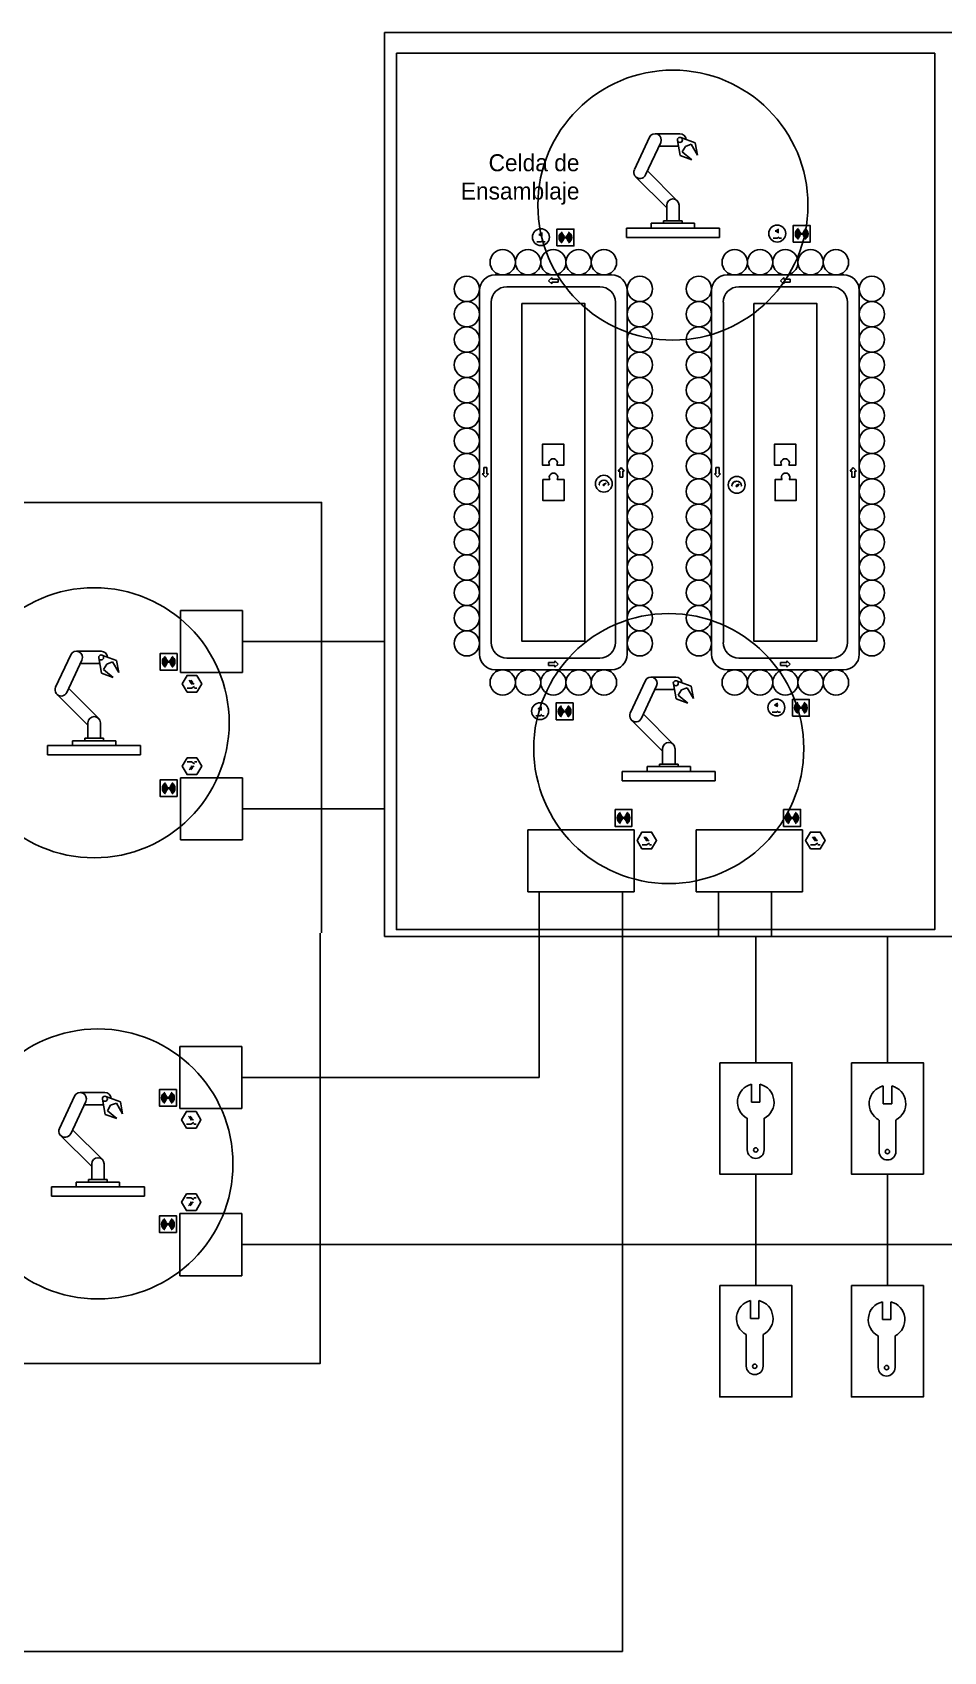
# Model space of a CAD drawing. Header units: millimetres. Extents: x -41525 to 30233, y -6776 to 24131.
# Drawn here: x -8703 to 2094, y -3991 to 15198 of the extents above; entities that cross this region are included whole.
import ezdxf

# ---------------------------------------------------------------- set-up
doc = ezdxf.new("R2010")
doc.units = ezdxf.units.MM
doc.header["$LTSCALE"] = 0.4
for name, color, linetype in [('01 Contornos vistos 0.35', 150, 'Continuous'), ('Almacenaje', 80, 'Continuous'), ('Celdas', 200, 'Continuous'), ('Maquina', 82, 'Continuous'), ('Robots', 80, 'Continuous'), ('Sensores', 211, 'Continuous'), ('Texto2', 7, 'Continuous')]:
    doc.layers.add(name, color=color, linetype=linetype)

msp = doc.modelspace()

# ---------------------------------------------------------------- linework, layer by layer
at = {"layer": '01 Contornos vistos 0.35'}
for p, q in [((30233, 15198), (-4530, 15198)), ((-4530, 15198), (-4530, 7981)), ((-6213, 7981), (-4530, 7981)), ((-4530, 7981), (-4530, 4482)), ((-6213, 5998), (-4530, 5998)), ((-2698, 2814), (-2698, 5014)), ((-1712, 832), (-1712, 5014)), ((-574, 5014), (-574, 4482)), ((56, 5014), (56, 4482)), ((-4530, 4482), (30233, 4482)), ((-131, 3287), (-131, 4482)), ((1429, 3287), (1429, 4482)), ((-131, 2987), (-131, 3287)), ((1429, 2987), (1429, 3287)), ((-6221, 2814), (-4183, 2814)), ((-4183, 2814), (-2698, 2814)), ((-182, 2521), (-182, 2733)), ((-82, 2521), (-82, 2733)), ((1379, 2502), (1379, 2713)), ((1479, 2502), (1479, 2713)), ((-132, 2521), (-182, 2521)), ((-132, 2521), (-82, 2521)), ((1429, 2502), (1379, 2502)), ((1429, 2502), (1479, 2502)), ((-232, 1954), (-232, 2329)), ((-32, 1954), (-32, 2329)), ((1329, 1935), (1329, 2309)), ((1529, 1935), (1529, 2309)), ((-131, 832), (-131, 1669)), ((-131, 1669), (-131, 347)), ((1429, 347), (1429, 1669)), ((1429, 1669), (1429, 832)), ((-6221, 832), (-4183, 832)), ((-4183, 832), (-1712, 832)), ((-1712, 832), (-131, 832)), ((-131, 347), (-131, 832)), ((-131, 832), (1429, 832)), ((1429, 832), (1429, 347)), ((1429, 832), (7619, 832)), ((-194, -42), (-194, 170)), ((-94, -42), (-94, 170)), ((1369, -57), (1369, 154)), ((1469, -57), (1469, 154)), ((-144, -42), (-194, -42)), ((-144, -42), (-94, -42)), ((1419, -57), (1369, -57)), ((1419, -57), (1469, -57)), ((-244, -609), (-244, -234)), ((-43, -609), (-43, -234)), ((1318, -625), (1318, -250)), ((1519, -625), (1519, -250))]:
    msp.add_line(p, q, dxfattribs=at)
at = {"layer": '01 Contornos vistos 0.35', "color": 6}
for p, q in [((-2727, 12717), (-2677, 12717)), ((-2677, 12717), (-2656, 12730)), ((-2656, 12717), (-2627, 12717)), ((73, 12760), (123, 12760)), ((123, 12760), (144, 12773)), ((144, 12760), (173, 12760)), ((-1988, 9836), (-1980, 9836)), ((-1970, 9863), (-1978, 9869)), ((-1944, 9882), (-1947, 9891)), ((-1933, 9844), (-1904, 9858)), ((-1931, 9836), (-1931, 9836)), ((-1926, 9831), (-1904, 9858)), ((-1921, 9836), (-1922, 9836)), ((-1913, 9880), (-1909, 9889)), ((-1891, 9862), (-1883, 9867)), ((-1883, 9836), (-1874, 9836)), ((-414, 9823), (-406, 9823)), ((-396, 9850), (-404, 9856)), ((-369, 9869), (-372, 9878)), ((-358, 9831), (-330, 9845)), ((-357, 9823), (-357, 9823)), ((-351, 9818), (-330, 9845)), ((-347, 9823), (-347, 9823)), ((-338, 9867), (-334, 9876)), ((-317, 9849), (-309, 9854)), ((-308, 9823), (-299, 9823)), ((-6839, 7504), (-6825, 7499)), ((-6819, 7504), (-6805, 7499)), ((-2687, 7100), (-2666, 7113)), ((63, 7143), (113, 7143)), ((113, 7143), (134, 7156)), ((134, 7143), (163, 7143)), ((-2737, 7100), (-2687, 7100)), ((-2666, 7100), (-2637, 7100)), ((-6839, 6475), (-6825, 6480)), ((-6819, 6475), (-6805, 6480)), ((-1449, 5648), (-1435, 5643)), ((-1429, 5648), (-1415, 5643)), ((548, 5648), (562, 5643)), ((568, 5648), (582, 5643)), ((-6847, 2338), (-6833, 2333)), ((-6827, 2338), (-6813, 2333)), ((-6847, 1308), (-6833, 1313)), ((-6827, 1308), (-6813, 1313))]:
    msp.add_line(p, q, dxfattribs=at)
at = {"layer": '01 Contornos vistos 0.35', "color": 3}
for p, q in [((-2308, 5749), (-2833, 5749)), ((-2833, 5749), (-2833, 5014)), ((-311, 5749), (-836, 5749)), ((-836, 5749), (-836, 5014)), ((-2833, 5014), (-2308, 5014)), ((-836, 5014), (-311, 5014))]:
    msp.add_line(p, q, dxfattribs=at)
at = {"layer": '01 Contornos vistos 0.35', "color": 5}
for p, q in [((-1712, 832), (-1712, -3991)), ((-1712, -3991), (-11658, -3991))]:
    msp.add_line(p, q, dxfattribs=at)
at = {"layer": '01 Contornos vistos 0.35', "color": 6}
for points in [[(-4389, 14951), (1989, 14951), (1989, 4565), (-4389, 4565)], [(-2487, 12668), (-2287, 12668), (-2287, 12868), (-2487, 12868)], [(313, 12711), (513, 12711), (513, 12911), (313, 12911)], [(-6988, 7839), (-7188, 7839), (-7188, 7639), (-6988, 7639)], [(303, 7094), (503, 7094), (503, 7294), (303, 7294)], [(-2497, 7051), (-2297, 7051), (-2297, 7251), (-2497, 7251)], [(-6988, 6141), (-7188, 6141), (-7188, 6341), (-6988, 6341)], [(-1798, 5989), (-1598, 5989), (-1598, 5789), (-1798, 5789)], [(199, 5989), (399, 5989), (399, 5789), (199, 5789)], [(-6996, 2672), (-7196, 2672), (-7196, 2472), (-6996, 2472)], [(-6996, 974), (-7196, 974), (-7196, 1174), (-6996, 1174)]]:
    msp.add_lwpolyline(points, close=True, dxfattribs=at)
at = {"layer": '01 Contornos vistos 0.35', "color": 2}
for points in [[(-2905, 11984), (-2905, 7984), (-2155, 7984), (-2155, 11984)], [(-156, 11984), (-156, 7984), (594, 7984), (594, 11984)]]:
    msp.add_lwpolyline(points, close=True, dxfattribs=at)
for points in [[(-2490, 10069), (-2407, 10069), (-2407, 10319), (-2657, 10319), (-2657, 10069), (-2574, 10069)], [(259, 10069), (342, 10069), (342, 10319), (92, 10319), (92, 10069), (175, 10069)], [(-2570, 9899), (-2653, 9899), (-2653, 9649), (-2403, 9649), (-2403, 9899), (-2486, 9899)], [(180, 9899), (97, 9899), (97, 9649), (347, 9649), (347, 9899), (264, 9899)]]:
    msp.add_lwpolyline(points, dxfattribs=at)
at = {"layer": '01 Contornos vistos 0.35', "color": 6}
for points in [[(-22891, 4528), (-22891, 9628), (-5276, 9628), (-5276, 4528)], [(-5294, 4523), (-5294, -577), (-22891, -577), (-22891, 4523)]]:
    msp.add_lwpolyline(points, dxfattribs=at)
at = {"layer": '01 Contornos vistos 0.35', "color": 1}
for centre in [(-1113, 13151), (-7971, 7017), (-1162, 6711), (-7926, 1788)]:
    msp.add_circle(centre, 1600, dxfattribs=at)
at = {"layer": '01 Contornos vistos 0.35', "color": 6}
for centre, radius in [((-2677, 12771), 100), ((123, 12814), 100), ((-2387, 12768), 5), ((413, 12811), 5), ((-1931, 9850), 100), ((-357, 9837), 100), ((-7088, 7739), 5), ((113, 7197), 100), ((-2687, 7154), 100), ((-2397, 7151), 5), ((403, 7194), 5), ((-7088, 6241), 5), ((-1698, 5889), 5), ((299, 5889), 5), ((-7096, 2572), 5), ((-7096, 1074), 5)]:
    msp.add_circle(centre, radius, dxfattribs=at)
at = {"layer": '01 Contornos vistos 0.35', "color": 85, "true_color": 0x58ba48}
for centre in [(-3130, 12474), (-2830, 12474), (-2530, 12474), (-2230, 12474), (-1930, 12474), (-381, 12474), (-81, 12474), (219, 12474), (519, 12474), (819, 12474), (-3555, 12158), (-1505, 12158), (-805, 12158), (1244, 12158), (-3555, 11858), (-1505, 11858), (-805, 11858), (1244, 11858), (-3555, 11558), (-1505, 11558), (-805, 11558), (1244, 11558), (-3555, 11258), (-1505, 11258), (-805, 11258), (1244, 11258), (-3555, 10958), (-1505, 10958), (-805, 10958), (1244, 10958), (-3555, 10658), (-1505, 10658), (-805, 10658), (1244, 10658), (-3555, 10358), (-1505, 10358), (-805, 10358), (1244, 10358), (-3555, 10058), (-1505, 10058), (-805, 10058), (1244, 10058), (-3555, 9758), (-1505, 9758), (-805, 9758), (1244, 9758), (-3555, 9458), (-1505, 9458), (-805, 9458), (1244, 9458), (-3555, 9158), (-1505, 9158), (-805, 9158), (1244, 9158), (-3555, 8858), (-1505, 8858), (-805, 8858), (1244, 8858), (-3555, 8558), (-1505, 8558), (-805, 8558), (1244, 8558), (-3555, 8258), (-1505, 8258), (-805, 8258), (1244, 8258), (-3555, 7958), (-1505, 7958), (-805, 7958), (1244, 7958), (-3130, 7494), (-2830, 7494), (-2530, 7494), (-2230, 7494), (-1930, 7494), (-381, 7494), (-81, 7494), (219, 7494), (519, 7494), (819, 7494)]:
    msp.add_circle(centre, 150, dxfattribs=at)
at = {"layer": '01 Contornos vistos 0.35'}
for centre in [(-132, 1954), (1429, 1935), (-144, -609), (1419, -625)]:
    msp.add_circle(centre, 25.4, dxfattribs=at)
at = {"layer": '01 Contornos vistos 0.35', "color": 6}
for centre, radius, start, end in [((87, 12845), 34.7, 330, 30), ((87, 12845), 48.6, 330, 30), ((413, 12811), 75, 120, 240), ((413, 12811), 65, 120, 240), ((413, 12811), 55, 120, 240), ((413, 12811), 55, 300, 60), ((413, 12811), 65, 300, 60), ((413, 12811), 75, 300, 60), ((-2713, 12802), 20.8, 330, 30), ((-2713, 12802), 34.7, 330, 30), ((-2713, 12802), 48.6, 330, 30), ((-2387, 12768), 75, 120, 240), ((-2387, 12768), 65, 120, 240), ((-2387, 12768), 55, 120, 240), ((-2387, 12768), 45, 120, 240), ((-2387, 12768), 35, 120, 240), ((-2387, 12768), 25, 120, 240), ((-2387, 12768), 15, 120, 240), ((-2387, 12768), 15, 300, 60), ((-2387, 12768), 25, 300, 60), ((-2387, 12768), 35, 300, 60), ((-2387, 12768), 45, 300, 60), ((-2387, 12768), 55, 300, 60), ((-2387, 12768), 65, 300, 60), ((-2387, 12768), 75, 300, 60), ((87, 12845), 20.8, 330, 30), ((413, 12811), 45, 120, 240), ((413, 12811), 35, 120, 240), ((413, 12811), 25, 120, 240), ((413, 12811), 15, 120, 240), ((413, 12811), 15, 300, 60), ((413, 12811), 25, 300, 60), ((413, 12811), 35, 300, 60), ((413, 12811), 45, 300, 60), ((-1931, 9836), 57.2, 0, 180), ((-1931, 9836), 7.58, 101.8715, 312.7764), ((-357, 9823), 57.2, 0, 180), ((-357, 9823), 7.58, 101.8715, 312.7764), ((-7088, 7739), 75, 120, 240), ((-7088, 7739), 65, 120, 240), ((-7088, 7739), 55, 120, 240), ((-7088, 7739), 45, 120, 240), ((-7088, 7739), 35, 120, 240), ((-7088, 7739), 25, 120, 240), ((-7088, 7739), 15, 120, 240), ((-7088, 7739), 15, 300, 60), ((-7088, 7739), 25, 300, 60), ((-7088, 7739), 35, 300, 60), ((-7088, 7739), 45, 300, 60), ((-7088, 7739), 55, 300, 60), ((-7088, 7739), 65, 300, 60), ((-7088, 7739), 75, 300, 60), ((-2723, 7185), 20.8, 330, 30), ((-2723, 7185), 34.7, 330, 30), ((-2723, 7185), 48.6, 330, 30), ((-2397, 7151), 75, 120, 240), ((-2397, 7151), 65, 120, 240), ((-2397, 7151), 55, 120, 240), ((-2397, 7151), 45, 120, 240), ((-2397, 7151), 35, 120, 240), ((-2397, 7151), 25, 120, 240), ((-2397, 7151), 15, 120, 240), ((-2397, 7151), 15, 300, 60), ((-2397, 7151), 25, 300, 60), ((-2397, 7151), 35, 300, 60), ((-2397, 7151), 45, 300, 60), ((-2397, 7151), 55, 300, 60), ((-2397, 7151), 65, 300, 60), ((-2397, 7151), 75, 300, 60), ((77, 7228), 20.8, 330, 30), ((77, 7228), 34.7, 330, 30), ((77, 7228), 48.6, 330, 30), ((403, 7194), 75, 120, 240), ((403, 7194), 65, 120, 240), ((403, 7194), 55, 120, 240), ((403, 7194), 45, 120, 240), ((403, 7194), 35, 120, 240), ((403, 7194), 25, 120, 240), ((403, 7194), 15, 120, 240), ((403, 7194), 15, 300, 60), ((403, 7194), 25, 300, 60), ((403, 7194), 35, 300, 60), ((403, 7194), 45, 300, 60), ((403, 7194), 55, 300, 60), ((403, 7194), 65, 300, 60), ((403, 7194), 75, 300, 60), ((-7088, 6241), 75, 120, 240), ((-7088, 6241), 65, 120, 240), ((-7088, 6241), 55, 120, 240), ((-7088, 6241), 45, 120, 240), ((-7088, 6241), 35, 120, 240), ((-7088, 6241), 25, 120, 240), ((-7088, 6241), 15, 120, 240), ((-7088, 6241), 15, 300, 60), ((-7088, 6241), 25, 300, 60), ((-7088, 6241), 35, 300, 60), ((-7088, 6241), 45, 300, 60), ((-7088, 6241), 55, 300, 60), ((-7088, 6241), 65, 300, 60), ((-7088, 6241), 75, 300, 60), ((-1698, 5889), 75, 120, 240), ((-1698, 5889), 75, 300, 60), ((299, 5889), 75, 120, 240), ((299, 5889), 75, 300, 60), ((-1698, 5889), 65, 120, 240), ((-1698, 5889), 55, 120, 240), ((-1698, 5889), 45, 120, 240), ((-1698, 5889), 35, 120, 240), ((-1698, 5889), 25, 120, 240), ((-1698, 5889), 15, 120, 240), ((-1698, 5889), 15, 300, 60), ((-1698, 5889), 25, 300, 60), ((-1698, 5889), 35, 300, 60), ((-1698, 5889), 45, 300, 60), ((-1698, 5889), 55, 300, 60), ((-1698, 5889), 65, 300, 60), ((299, 5889), 65, 120, 240), ((299, 5889), 55, 120, 240), ((299, 5889), 45, 120, 240), ((299, 5889), 35, 120, 240), ((299, 5889), 25, 120, 240), ((299, 5889), 15, 120, 240), ((299, 5889), 15, 300, 60), ((299, 5889), 25, 300, 60), ((299, 5889), 35, 300, 60), ((299, 5889), 45, 300, 60), ((299, 5889), 55, 300, 60), ((299, 5889), 65, 300, 60), ((-7096, 2572), 75, 120, 240), ((-7096, 2572), 65, 120, 240), ((-7096, 2572), 55, 120, 240), ((-7096, 2572), 45, 120, 240), ((-7096, 2572), 35, 120, 240), ((-7096, 2572), 25, 120, 240), ((-7096, 2572), 15, 120, 240), ((-7096, 2572), 15, 300, 60), ((-7096, 2572), 25, 300, 60), ((-7096, 2572), 35, 300, 60), ((-7096, 2572), 45, 300, 60), ((-7096, 2572), 55, 300, 60), ((-7096, 2572), 65, 300, 60), ((-7096, 2572), 75, 300, 60), ((-7096, 1074), 75, 120, 240), ((-7096, 1074), 65, 120, 240), ((-7096, 1074), 55, 120, 240), ((-7096, 1074), 45, 120, 240), ((-7096, 1074), 35, 120, 240), ((-7096, 1074), 25, 120, 240), ((-7096, 1074), 15, 120, 240), ((-7096, 1074), 15, 300, 60), ((-7096, 1074), 25, 300, 60), ((-7096, 1074), 35, 300, 60), ((-7096, 1074), 45, 300, 60), ((-7096, 1074), 55, 300, 60), ((-7096, 1074), 65, 300, 60), ((-7096, 1074), 75, 300, 60)]:
    msp.add_arc(centre, radius, start, end, dxfattribs=at)
at = {"layer": '01 Contornos vistos 0.35', "color": 2}
for centre, start, end in [((-2532, 10096), 326.9236, 213.0764), ((217, 10096), 326.9236, 213.0764), ((-2528, 9926), 326.907, 213.093), ((222, 9926), 326.907, 213.093)]:
    msp.add_arc(centre, 50, start, end, dxfattribs=at)
at = {"layer": '01 Contornos vistos 0.35'}
for centre, radius, start, end in [((-132, 2521), 217, 103.3101, 242.5024), ((-132, 2521), 217, 297.4976, 76.6899), ((1429, 2502), 217, 103.3101, 242.5024), ((1429, 2502), 217, 297.4976, 76.6899), ((-132, 1954), 100, 180, 0), ((1429, 1935), 100, 180, 0), ((-144, -42), 217, 103.3101, 242.5024), ((-144, -42), 217, 297.4976, 76.6899), ((1419, -57), 217, 103.3101, 242.5024), ((1419, -57), 217, 297.4976, 76.6899), ((-144, -609), 100, 180, 0), ((1419, -625), 100, 180, 0)]:
    msp.add_arc(centre, radius, start, end, dxfattribs=at)
at = {"layer": 'Almacenaje'}
for p, q in [((-6948, 8348), (-6948, 7614)), ((-6213, 8348), (-6948, 8348)), ((-6213, 7614), (-6213, 8348)), ((-6948, 7614), (-6213, 7614)), ((-6948, 5631), (-6948, 6366)), ((-6948, 6366), (-6213, 6366)), ((-6213, 6366), (-6213, 5631)), ((-6213, 5631), (-6948, 5631)), ((-1573, 5749), (-2308, 5749)), ((-1573, 5014), (-1573, 5749)), ((424, 5749), (-311, 5749)), ((424, 5014), (424, 5749)), ((-2308, 5014), (-1573, 5014)), ((-311, 5014), (424, 5014)), ((-6956, 3182), (-6956, 2447)), ((-6221, 3182), (-6956, 3182)), ((-6221, 2447), (-6221, 3182)), ((-6956, 2447), (-6221, 2447)), ((-6956, 464), (-6956, 1199)), ((-6956, 1199), (-6221, 1199)), ((-6221, 1199), (-6221, 464)), ((-6221, 464), (-6956, 464))]:
    msp.add_line(p, q, dxfattribs=at)
at = {"layer": 'Maquina'}
for p, q in [((-3221, 12324), (-1839, 12324)), ((-472, 12324), (911, 12324)), ((-3405, 7828), (-3405, 12140)), ((-1979, 12184), (-3081, 12184)), ((-1655, 7828), (-1655, 12140)), ((-655, 7828), (-655, 12140)), ((771, 12184), (-332, 12184)), ((1094, 7828), (1094, 12140)), ((-3265, 7968), (-3265, 12000)), ((-1795, 7968), (-1795, 12000)), ((-515, 7968), (-515, 12000)), ((954, 7968), (954, 12000)), ((-1979, 7784), (-3081, 7784)), ((771, 7784), (-332, 7784)), ((-3221, 7644), (-1839, 7644)), ((-472, 7644), (911, 7644))]:
    msp.add_line(p, q, dxfattribs=at)
for points in [[(-558, 2987), (296, 2987), (296, 1669), (-558, 1669)], [(1002, 2987), (1856, 2987), (1856, 1669), (1002, 1669)], [(-558, 347), (296, 347), (296, -972), (-558, -972)], [(1002, 347), (1856, 347), (1856, -972), (1002, -972)]]:
    msp.add_lwpolyline(points, close=True, dxfattribs=at)
for centre, start, end in [((-3221, 12140), 90, 180), ((-1839, 12140), 0, 90), ((-472, 12140), 90, 180), ((911, 12140), 0, 90), ((-3081, 12000), 90, 180), ((-1979, 12000), 0, 90), ((-332, 12000), 90, 180), ((771, 12000), 0, 90), ((-3081, 7968), 180, 270), ((-1979, 7968), 270, 0), ((-332, 7968), 180, 270), ((771, 7968), 270, 0), ((-3221, 7828), 180, 270), ((-1839, 7828), 270, 0), ((-472, 7828), 180, 270), ((911, 7828), 270, 0)]:
    msp.add_arc(centre, 184, start, end, dxfattribs=at)
at = {"layer": 'Robots'}
for p, q in [((-1391, 13955), (-1570, 13572)), ((-1258, 13893), (-1437, 13509)), ((-1324, 13998), (-1030, 13998)), ((-1278, 13851), (-1047, 13851)), ((-1059, 13919), (-1027, 13738)), ((-1020, 13952), (-848, 13889)), ((-1002, 13782), (-965, 13846)), ((-896, 13872), (-965, 13846)), ((-822, 13744), (-896, 13872)), ((-848, 13889), (-822, 13744)), ((-1027, 13738), (-889, 13688)), ((-889, 13688), (-1002, 13782)), ((-1555, 13488), (-1187, 13120)), ((-1437, 13509), (-1437, 13509)), ((-1415, 13556), (-1062, 13203)), ((-1187, 13151), (-1187, 12967)), ((-1062, 13203), (-1062, 13203)), ((-1062, 13203), (-1062, 13203)), ((-1062, 13203), (-1062, 13203)), ((-1040, 13151), (-1040, 12967)), ((-1371, 12879), (-1665, 12879)), ((-1665, 12879), (-1665, 12768)), ((-1224, 12937), (-1371, 12937)), ((-1371, 12937), (-1371, 12879)), ((-1371, 12879), (-856, 12879)), ((-1224, 12967), (-1003, 12967)), ((-1224, 12967), (-1224, 12937)), ((-1224, 12937), (-1003, 12937)), ((-1003, 12937), (-1003, 12967)), ((-856, 12937), (-1003, 12937)), ((-856, 12879), (-856, 12937)), ((-562, 12879), (-856, 12879)), ((-562, 12768), (-562, 12879)), ((-1665, 12768), (-562, 12768)), ((-8248, 7822), (-8427, 7438)), ((-8115, 7760), (-8294, 7376)), ((-8182, 7865), (-7888, 7865)), ((-8135, 7718), (-7905, 7718)), ((-7917, 7786), (-7885, 7605)), ((-7878, 7819), (-7705, 7756)), ((-7859, 7649), (-7822, 7713)), ((-7753, 7738), (-7822, 7713)), ((-7680, 7611), (-7753, 7738)), ((-7705, 7756), (-7680, 7611)), ((-7885, 7605), (-7747, 7555)), ((-7747, 7555), (-7859, 7649)), ((-1439, 7516), (-1618, 7132)), ((-1373, 7558), (-1079, 7558)), ((-1069, 7512), (-896, 7450)), ((-8412, 7355), (-8044, 6987)), ((-8294, 7376), (-8294, 7376)), ((-8272, 7423), (-7919, 7070)), ((-1306, 7454), (-1485, 7070)), ((-1326, 7411), (-1096, 7411)), ((-1108, 7480), (-1076, 7299)), ((-1076, 7299), (-938, 7248)), ((-1050, 7343), (-1013, 7407)), ((-938, 7248), (-1050, 7343)), ((-944, 7432), (-1013, 7407)), ((-871, 7305), (-944, 7432)), ((-896, 7450), (-871, 7305)), ((-1463, 7117), (-1110, 6763)), ((-8044, 7017), (-8044, 6834)), ((-7919, 7070), (-7919, 7070)), ((-7919, 7070), (-7919, 7070)), ((-7919, 7070), (-7919, 7070)), ((-7897, 7017), (-7897, 6834)), ((-1604, 7049), (-1235, 6681)), ((-1485, 7070), (-1485, 7070)), ((-8228, 6746), (-8522, 6746)), ((-8522, 6746), (-8522, 6635)), ((-8081, 6804), (-8228, 6804)), ((-8228, 6804), (-8228, 6746)), ((-8228, 6746), (-7714, 6746)), ((-8081, 6834), (-7861, 6834)), ((-8081, 6834), (-8081, 6804)), ((-8081, 6804), (-7861, 6804)), ((-7861, 6804), (-7861, 6834)), ((-7714, 6804), (-7861, 6804)), ((-7714, 6746), (-7714, 6804)), ((-7420, 6746), (-7714, 6746)), ((-7420, 6635), (-7420, 6746)), ((-1110, 6763), (-1110, 6763)), ((-1110, 6763), (-1110, 6763)), ((-1110, 6763), (-1110, 6763)), ((-8522, 6635), (-7420, 6635)), ((-1272, 6527), (-1052, 6527)), ((-1272, 6527), (-1272, 6498)), ((-1235, 6711), (-1235, 6527)), ((-1088, 6711), (-1088, 6527)), ((-1052, 6498), (-1052, 6527)), ((-1419, 6439), (-1713, 6439)), ((-1713, 6439), (-1713, 6329)), ((-1272, 6498), (-1419, 6498)), ((-1419, 6498), (-1419, 6439)), ((-1419, 6439), (-905, 6439)), ((-1272, 6498), (-1052, 6498)), ((-905, 6498), (-1052, 6498)), ((-905, 6439), (-905, 6498)), ((-611, 6439), (-905, 6439)), ((-611, 6329), (-611, 6439)), ((-1713, 6329), (-611, 6329)), ((-8203, 2592), (-8382, 2208)), ((-8070, 2530), (-8249, 2146)), ((-8137, 2635), (-7843, 2635)), ((-7872, 2556), (-7840, 2375)), ((-7833, 2589), (-7660, 2526)), ((-7708, 2509), (-7778, 2483)), ((-7635, 2381), (-7708, 2509)), ((-7660, 2526), (-7635, 2381)), ((-8090, 2488), (-7860, 2488)), ((-7840, 2375), (-7702, 2325)), ((-7814, 2419), (-7778, 2483)), ((-7702, 2325), (-7814, 2419)), ((-8368, 2125), (-7999, 1757)), ((-8249, 2146), (-8249, 2146)), ((-8227, 2193), (-7874, 1840)), ((-7999, 1788), (-7999, 1604)), ((-7874, 1840), (-7874, 1840)), ((-7874, 1840), (-7874, 1840)), ((-7874, 1840), (-7874, 1840)), ((-7852, 1788), (-7852, 1604)), ((-8036, 1574), (-8183, 1574)), ((-8183, 1574), (-8183, 1516)), ((-8036, 1604), (-7816, 1604)), ((-8036, 1604), (-8036, 1574)), ((-8036, 1574), (-7816, 1574)), ((-7816, 1574), (-7816, 1604)), ((-7669, 1574), (-7816, 1574)), ((-7669, 1516), (-7669, 1574)), ((-8183, 1516), (-8477, 1516)), ((-8477, 1516), (-8477, 1405)), ((-8477, 1405), (-7375, 1405)), ((-8183, 1516), (-7669, 1516)), ((-7375, 1516), (-7669, 1516)), ((-7375, 1405), (-7375, 1516))]:
    msp.add_line(p, q, dxfattribs=at)
for centre in [(-1030, 13924), (-7888, 7791), (-1079, 7485), (-7843, 2561)]:
    msp.add_circle(centre, 29.4, dxfattribs=at)
for centre, start, end in [((-1324, 13924), 335, 155), ((-1030, 13924), 3.5784, 90), ((-1503, 13540), 155, 335), ((-1113, 13151), 0, 180), ((-8182, 7791), 335, 155), ((-7888, 7791), 3.5784, 90), ((-1373, 7485), 335, 155), ((-1079, 7485), 3.5784, 90), ((-8361, 7407), 155, 335), ((-1552, 7101), 155, 335), ((-7971, 7017), 0, 180), ((-1162, 6711), 0, 180), ((-8137, 2561), 335, 155), ((-7843, 2561), 3.5784, 90), ((-8316, 2177), 155, 335), ((-7926, 1788), 0, 180)]:
    msp.add_arc(centre, 73.5, start, end, dxfattribs=at)
at = {"layer": 'Sensores', "color": 6}
for p, q in [((-6846, 7520), (-6825, 7499)), ((-6839, 7504), (-6818, 7483)), ((-6826, 7520), (-6805, 7499)), ((-6819, 7504), (-6798, 7483)), ((-6869, 7427), (-6818, 7427)), ((-6818, 7427), (-6781, 7448)), ((-6781, 7427), (-6755, 7427)), ((-6869, 6553), (-6818, 6553)), ((-6818, 6553), (-6781, 6531)), ((-6781, 6553), (-6755, 6553)), ((-6846, 6459), (-6825, 6480)), ((-6839, 6475), (-6818, 6496)), ((-6826, 6459), (-6805, 6480)), ((-6819, 6475), (-6798, 6496)), ((-1479, 5570), (-1428, 5570)), ((-1456, 5664), (-1435, 5643)), ((-1449, 5648), (-1428, 5627)), ((-1436, 5664), (-1415, 5643)), ((-1429, 5648), (-1408, 5627)), ((-1428, 5570), (-1391, 5591)), ((-1391, 5570), (-1365, 5570)), ((518, 5570), (569, 5570)), ((541, 5664), (562, 5643)), ((548, 5648), (569, 5627)), ((561, 5664), (582, 5643)), ((568, 5648), (589, 5627)), ((569, 5570), (606, 5591)), ((606, 5570), (632, 5570)), ((-6854, 2354), (-6833, 2333)), ((-6847, 2338), (-6826, 2317)), ((-6834, 2354), (-6813, 2333)), ((-6827, 2338), (-6806, 2317)), ((-6877, 2260), (-6826, 2260)), ((-6826, 2260), (-6789, 2281)), ((-6789, 2260), (-6763, 2260)), ((-6877, 1386), (-6826, 1386)), ((-6826, 1386), (-6789, 1365)), ((-6789, 1386), (-6763, 1386)), ((-6854, 1292), (-6833, 1313)), ((-6847, 1308), (-6826, 1329)), ((-6834, 1292), (-6813, 1313)), ((-6827, 1308), (-6806, 1329))]:
    msp.add_line(p, q, dxfattribs=at)
for points in [[(-6870, 7378), (-6755, 7378), (-6697, 7477), (-6755, 7577), (-6870, 7577), (-6927, 7477)], [(-6815, 7487), (-6821, 7480), (-6812, 7477)], [(-6795, 7487), (-6801, 7480), (-6792, 7477)], [(-6870, 6601), (-6755, 6601), (-6697, 6502), (-6755, 6402), (-6870, 6402), (-6927, 6502)], [(-6815, 6493), (-6821, 6499), (-6812, 6502)], [(-6795, 6493), (-6801, 6499), (-6792, 6502)], [(-1480, 5521), (-1365, 5521), (-1307, 5621), (-1365, 5721), (-1480, 5721), (-1537, 5621)], [(-1425, 5630), (-1431, 5623), (-1422, 5621)], [(-1405, 5630), (-1411, 5623), (-1402, 5621)], [(517, 5521), (632, 5521), (690, 5621), (632, 5721), (517, 5721), (459, 5621)], [(572, 5630), (565, 5623), (575, 5621)], [(592, 5630), (585, 5623), (595, 5621)], [(-6878, 2211), (-6763, 2211), (-6705, 2311), (-6763, 2411), (-6878, 2411), (-6935, 2311)], [(-6823, 2320), (-6829, 2313), (-6820, 2311)], [(-6803, 2320), (-6809, 2313), (-6800, 2311)], [(-6878, 1435), (-6763, 1435), (-6705, 1335), (-6763, 1235), (-6878, 1235), (-6935, 1335)], [(-6823, 1326), (-6829, 1333), (-6820, 1335)], [(-6803, 1326), (-6809, 1333), (-6800, 1335)]]:
    msp.add_lwpolyline(points, close=True, dxfattribs=at)
at = {"layer": 'Texto2'}
for p, q in [((-2587, 12255), (-2546, 12292)), ((-2546, 12274), (-2546, 12292)), ((162, 12255), (203, 12292)), ((203, 12274), (203, 12292)), ((-2546, 12219), (-2587, 12255)), ((-2473, 12274), (-2546, 12274)), ((-2473, 12237), (-2546, 12237)), ((-2546, 12237), (-2546, 12219)), ((-2473, 12274), (-2473, 12237)), ((203, 12219), (162, 12255)), ((277, 12274), (203, 12274)), ((277, 12237), (203, 12237)), ((203, 12237), (203, 12219)), ((277, 12274), (277, 12237)), ((-3353, 10041), (-3317, 10041)), ((-3353, 10041), (-3353, 9968)), ((-3317, 10041), (-3317, 9968)), ((-1762, 10000), (-1725, 10041)), ((-1744, 10000), (-1762, 10000)), ((-1744, 9927), (-1744, 10000)), ((-1725, 10041), (-1689, 10000)), ((-1707, 9927), (-1707, 10000)), ((-1707, 10000), (-1689, 10000)), ((-604, 10041), (-567, 10041)), ((-604, 10041), (-604, 9968)), ((-567, 10041), (-567, 9968)), ((988, 10000), (1024, 10041)), ((1006, 10000), (988, 10000)), ((1006, 9927), (1006, 10000)), ((1024, 10041), (1061, 10000)), ((1043, 9927), (1043, 10000)), ((1043, 10000), (1061, 10000)), ((-3353, 9968), (-3372, 9968)), ((-3335, 9927), (-3372, 9968)), ((-3298, 9968), (-3335, 9927)), ((-3317, 9968), (-3298, 9968)), ((-1707, 9927), (-1744, 9927)), ((-604, 9968), (-622, 9968)), ((-585, 9927), (-622, 9968)), ((-549, 9968), (-585, 9927)), ((-567, 9968), (-549, 9968)), ((1043, 9927), (1006, 9927)), ((-2587, 7694), (-2587, 7731)), ((-2587, 7731), (-2514, 7731)), ((-2587, 7694), (-2514, 7694)), ((-2514, 7731), (-2514, 7750)), ((-2514, 7750), (-2473, 7713)), ((-2473, 7713), (-2514, 7676)), ((-2514, 7694), (-2514, 7676)), ((162, 7694), (162, 7731)), ((162, 7731), (236, 7731)), ((162, 7694), (236, 7694)), ((236, 7731), (236, 7750)), ((236, 7750), (277, 7713)), ((277, 7713), (236, 7676)), ((236, 7694), (236, 7676))]:
    msp.add_line(p, q, dxfattribs=at)

# ---------------------------------------------------------------- texts
at = {"layer": 'Celdas', "insert": (-2220, 13157), "char_height": 201.25, "attachment_point": 9}
msp.add_mtext_dynamic_manual_height_columns('Celda de Ensamblaje', width=2170, gutter_width=1006, heights=[0], dxfattribs=at)

doc.saveas('drawing.dxf')
